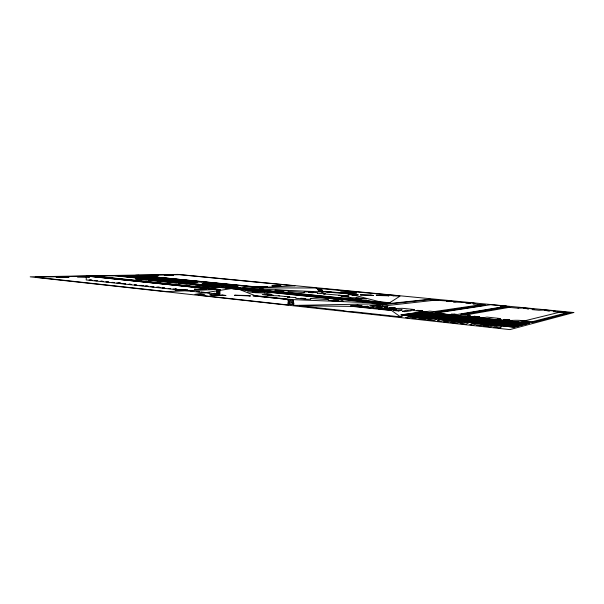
<?xml version="1.0" encoding="UTF-8"?>
<svg xmlns="http://www.w3.org/2000/svg" width="604" height="604" viewBox="0 0 604 604"><rect width="100%" height="100%" fill="white"/><g stroke="black" fill="none" stroke-linecap="round" stroke-linejoin="round"><path stroke-width="0.91" d="M283.676 290.909L279.342 290.501M135.5 278.837L135.673 275.235L260.248 287.632L260.014 291.551L135.5 278.837L140.694 278.95M136.814 275.288L136.64 278.882L141.147 279.229M216.406 293.959L216.64 289.678L220.075 289.52L219.841 293.771L216.406 293.959L86.198 279.946L86.364 276.058L217.017 289.626L218.104 293.823L218.995 293.771L219.229 289.52L90.207 276.073L35.296 277.138L166.689 291.596L217.319 289.452L89.694 276.134M218.104 293.823L218.346 289.565M260.014 291.551L260.769 291.513L261.003 287.595M262.929 287.542L262.695 291.453L259.796 291.611L260.022 287.678L262.929 287.542L137.674 275.273M283.812 290.932L279.561 290.464M260.769 291.513L262.113 287.542M380.12 306.198L383.631 306.432L382.355 306.198M435.824 313.076L490.712 304.703L506.431 306.198M499.991 327.866C506.039 324.446 494.623 326.553 493.695 327.24L499.923 327.881M470.033 324.597L472.57 323.11M506.424 306.22L502.573 306.13M437.356 321.018L440.603 319.622L446.333 320.203L439.984 321.351L437.364 321.041M433.619 320.588C442.823 317.712 429.112 319.501 427.753 320.007L433.559 320.603M421.743 311.03L416.745 310.479M504.249 319.388L509.806 319.969M417.666 310.335L422.732 310.879M460.995 314.299L504.227 306.96L518.149 308.199M569.927 312.729L532.373 322.589C512.124 320.996 528.138 320.867 532.403 321.728M288.418 302.257C285.352 304.356 296.217 303.85 292.721 303.865M293.159 303.887C294.337 304.386 294.012 302.272 293.053 302.529M293.536 304.673L293.657 305.194L296.005 305.39L380.007 303.782M405.941 317.576L409.693 316.285M305.752 298.769L300.739 298.414M288.342 304.288L293.74 304.658M198.301 295.031L203.714 295.084M478.866 317.009L473.498 316.413M394.51 308.191L389.369 307.708M234.646 295.25L235.537 295.243M253.106 295.801L291.037 299.735L253.136 295.854M390.682 307.519L395.567 308.048M474.306 316.262L479.659 316.821M402.43 311.385L406.047 310.305L411.12 310.803L404.733 311.664L402.46 311.407M398.746 310.977C408.41 308.81 395.205 310.048 393.536 310.479L398.685 310.984M451.286 314.208L454.132 314.095M500.24 318.527L486.967 317.085L483.706 317.666L470.471 316.677L467.428 315.968L470.561 315.386L461.033 314.344M201.91 294.631L204.839 295.092M194.412 289.21L194.881 289.195M393.332 295.817L400.022 296.141L389.648 302.763L379.742 301.774L353.846 295.099C343.653 293.937 361.003 295.794 357.968 294.51L325.911 291.377L320.898 291.641L323.049 291.921L322.521 291.951L250.954 288.712L242.868 287.904M566.114 312.963L532.305 321.706M285.171 296.458L289.754 296.874L289.354 296.911M211.317 295.145L209.724 294.82L210.637 294.782M175.145 290.048L175.651 290.033M377.424 307.315C366.99 309.248 380.445 308.289 382.423 307.791L377.5 307.308M559.319 312.298L524.378 320.89M469.995 303.268L465.669 302.823M198.708 289.603L194.443 289.24M466.333 302.717L470.659 303.155M508.998 320.112L509.633 319.961M544.785 310.479L550.033 310.826M372.917 295.477L373.498 295.477M355.915 298.248L356.617 298.255M503.698 319.554L504.34 319.41M544.929 310.486L545.374 310.388M288.078 303.487L289.256 303.653M545.261 310.343L549.006 310.962M380.475 306.077L387.844 306.779L384.023 307.24L393.008 308.561L402.468 308.312L414.389 309.535L410.901 310.056L420.354 311.422L426.077 311.641L429.625 311.136L439.44 312.079L485.525 305.141L473.068 303.872L475.544 303.502L473.06 303.004L453.453 301.947L456.224 301.638C443.185 300.513 435.159 300.55 430.018 299.207L369.761 305.647L376.904 306.432L380.467 306.1M450.652 301.396L446.439 300.966M360.354 294.873L361.011 294.873M288.063 301.117L293.552 301.464M447.141 300.86L451.414 301.29M242.868 287.866L315.379 287.987L317.274 288.41M252.51 291.921L253.31 291.928M344.446 295.832L343.842 295.832M523.683 308.44L528.719 308.772M320.996 291.626L321.388 291.732M312.963 292.578L308.516 292.298M478.791 316.949L479.485 316.821M523.819 308.44L528.055 308.629M500.286 306.175L502.483 306.115M254.042 292.223L252.532 291.959M473.672 316.413L474.382 316.285M348.727 294.208L350.818 294.05L321.169 291.611M518.104 308.168L524.733 307.987L534.004 309.15L532.177 309.61L538.972 310.245L545.616 310.003L555.204 311.196L553.392 311.656L560.784 312.223L557.439 311.966L559.145 312.23M429.066 299.644L434.706 300.09M379.924 303.812L379.184 303.631M313.076 292.766L308.576 292.457M157.636 275.756L158.044 275.749M321.086 288.697L317.183 288.455M333.325 300.407L338.263 300.716M65.179 277.032L68.984 277.349L68.426 277.379M147.746 275.575L148.161 275.575M391.588 295.522L392.192 295.53M421.683 310.984L422.506 310.871M305.624 298.527L300.694 298.233M469.935 303.231L470.516 303.148M416.911 310.486L417.741 310.373M333.159 300.158L338.081 300.528M465.812 302.831L466.401 302.755M280.8 285.941L278.655 285.677M394.465 308.146L395.341 308.04M450.607 301.358L451.226 301.283M389.859 307.663L390.735 307.557M446.582 300.973L447.209 300.898M322.317 290.373L318.157 290.071M321.487 289.15L317.357 288.893M382.272 306.115L435.001 300.188M375.726 305.42L429.119 299.682M383.381 303.744L386.22 303.45L302.551 294.911L299.252 295.13M389.588 303.095L386.802 303.389L303.231 294.865L306.47 294.646M483.849 326.1L492.2 325.216L495.197 325.503L489.693 326.802L483.887 326.152M488.13 324.801L479.727 325.669L476.707 325.375L482.437 324.122L488.123 324.756M379.123 303.057L379.546 303.019L305.594 295.537L306.077 295.507M293.333 300.362L288.01 300.037M204.764 295.107L203.895 295.092M281.064 285.941L271.943 285.843M424.091 317.847L412.071 318.293L418.874 317.221L424.091 317.802M318.587 290.864L322.8 291.12M500.165 318.542L497.266 319.086C506.477 322.234 514.978 318.988 523.97 320.951M524.582 321.2L523.668 321.207M317.817 289.603L321.94 289.86M288.191 291.445L303.321 292.434M289.188 296.904L287.27 297.04L295.907 297.598M358.399 298.285L361.781 298.738L361.079 298.738M298.195 295.024L301.502 294.805L226.387 287.142L222.725 287.293M305.42 294.541L302.174 294.76L227.134 287.111L230.736 286.953M285.186 296.488L279.614 295.922M323.638 293.891L325.254 293.778L317.425 293.272M472.638 323.102L478.587 323.706L472.789 324.952L470.071 324.627M213.469 283.872L231.74 285.715M237.342 286.349L237.093 286.251M294.722 294.427L295.205 294.397L228.735 287.685L229.271 287.655M350.803 297.757L341.336 296.247M409.754 316.277L415.31 316.836L408.447 317.893L405.971 317.606M370.312 295.069L371.687 295.167M354.427 294.926L353.204 294.873M341.985 295.794L338.904 295.409L339.516 295.371M524.234 320.905L523.426 321.192L525.238 321.109M202.884 283.45L232.125 286.477L238.082 286.372L208.221 283.351L202.136 283.427L233.725 286.568M278.308 295.801L279.622 295.892M270.449 295.25L267.444 294.843L268.168 294.797M247.278 295.462L250.532 295.93L249.663 295.952M212.887 295.281L211.347 295.175M222.793 295.009L226.002 295.499L225.088 295.499M187.112 290.101L179.245 290.479L175.19 290.086M198.708 289.588L205.768 289.271M255.439 292.351L254.05 292.245M175.824 290.033L183.775 289.671L187.776 290.071L187.285 290.109M195.054 289.203L206.394 289.24L205.934 289.278M257.878 286.462L267.323 286.53L257.387 286.492M272.087 285.843L278.64 285.669M255.235 291.966L258.218 292.389L257.493 292.389M91.604 275.945L201.117 287.391M181.668 281.97L182.227 281.955L126.093 276.322L126.681 276.315M186.191 281.834L186.734 281.819L130.857 276.239L131.43 276.224M190.637 281.698L191.174 281.683L135.545 276.149L136.111 276.141M195.017 281.57L195.545 281.555L140.166 276.066L140.717 276.058M435.129 300.067L436.481 300.113M206.674 283.261L208.705 283.351M503.525 319.554L509.089 320.135M89.211 276.088L87.754 276.111L217.04 289.626M68.26 277.372L58.399 277.47M88.954 276.994L77.357 276.843L77.878 276.806M157.493 275.749L149.905 275.809M173.197 275.469L164.243 275.288M292.132 302.483L293.106 302.513L288.501 302.234M289.693 303.661L289.399 303.661M136.798 275.288L179.849 274.707L294.948 285.866L260.014 287.496L138.12 275.318M138.633 275.658L119.879 275.937L184.273 282.491M56.806 277.191L65.172 277.04M78.044 276.813L89.634 276.994L89.113 277.002M148.297 275.575L158.014 275.726M164.379 275.296L171.589 275.243M114.383 275.567L115.9 275.635M207.806 287.7L201.404 287.406M528.908 308.78L527.715 308.908M435.19 300.203L437.953 300.331L435.99 300.271M318.202 290.071L318.678 290.864M317.455 288.855L317.908 289.603M566.258 312.97L561.192 312.381M400.58 316.451L402.173 316.632L400.127 316.836L353.37 311.709L347.7 311.558L343.178 310.592L299.524 305.798L352.268 306.394L391.686 310.577L399.78 316.353L400.746 316.451M288.629 302.242L288.954 302.272M323.125 291.815L323.752 291.853M322.762 291.823L321.721 291.762M323.487 293.884L349.142 296.028L341.169 296.232M278.233 295.809L270.713 295.666L262.257 294.578L271.709 294.39M210.819 294.797L222.717 295.016M235.711 295.258L247.21 295.477M201.781 294.646L194.971 294.367L231.8 288.508M350.894 297.742L357.628 297.87L366.545 298.935L350.622 298.859L275.862 291.279L275.326 291.181L275.016 290.094L284.96 290.486L288.267 290.909L288.297 291.445M212.963 295.273L224.907 295.492M249.49 295.937L234.662 295.273M356.79 298.263L358.361 298.293M360.913 298.723L355.922 298.278M372.698 295.462L360.362 294.888M388.229 295.779L378.044 295.507M339.674 295.379L344.469 295.809M342.068 295.786L343.616 295.817M268.342 294.812L273.287 295.288L272.472 295.288M270.554 295.243L272.298 295.273M173.386 275.477L171.612 275.25M253.476 291.936L255.175 291.974M255.545 292.336L257.251 292.374M361.169 294.888L370.275 295.077M376.994 295.213L387.164 295.484M392.351 295.537L396.065 295.567L320.935 288.637M56.64 277.183L56.074 277.221L58.361 277.455M206.998 287.647L224.016 286.991L115.258 275.62M201.494 287.451L200.611 287.391M376.836 295.205L376.269 295.19L378.006 295.484M388.387 295.786L388.999 295.794L387.187 295.507M293.061 303.887L292.51 303.842M311.445 298.519L328.176 299.576M501.199 306.311L500.316 306.205M452.404 314.382L451.347 314.254M523.472 320.89L520.807 320.799L523.177 321.177M288.916 302.249L289.55 302.325L289.127 302.272M549.24 310.675L549.927 310.735M331.694 292.17L326.87 292.155M311.294 298.504L310.313 298.467L310.728 299.214L307.104 299.274L295.824 298.3L295.718 297.636M501.418 306.326L504.212 306.59L457.462 314.45L454.231 314.118M303.465 292.449L304.408 292.479L304.046 291.883L307.27 291.86L317.281 292.698L317.591 293.242M288.75 303.616L288.251 303.563M149.89 275.802L147.784 275.605M138.573 275.613L201.864 281.947L184.167 282.438L120.634 275.975M134.82 275.726L197.531 282.023M134.035 275.741L196.791 282.045M130.162 275.809L193.144 282.159M349.24 294.314L348.002 294.186L349.656 293.937M129.362 275.817L192.389 282.181M125.436 275.885L188.69 282.294M124.62 275.9L187.927 282.317M144.447 279.335L146.327 279.531M150.079 279.916L152.895 280.203M156.647 280.588L158.527 280.777M162.28 281.162L164.16 281.358M167.912 281.743L169.784 281.932M174.481 282.415L176.36 282.604M180.113 282.989L181.985 283.185M185.738 283.563L187.618 283.759M191.37 284.144L193.25 284.333M197.938 284.816L199.818 285.005M203.571 285.39L205.451 285.586M209.203 285.971L211.075 286.16M221.404 287.217L223.276 287.413M227.036 287.798L228.908 287.987M232.661 288.372L234.541 288.569M239.229 289.044L241.109 289.24M244.862 289.626L246.742 289.814M250.494 290.199L252.366 290.396M231.989 288.523L238.958 289.278L254.986 295.635L292.094 299.584L370.056 302.732L378.957 303.608M190.358 284.288L193.507 284.612M195.092 284.771L198.255 285.096M202.008 285.481L205.775 285.873M207.293 286.024L211.09 286.417M213.371 286.651L217.206 287.043M218.746 287.202L223.382 287.678M224.93 287.836L234.314 288.795M236.677 289.044L240.634 289.444M242.227 289.61L252.646 290.683M254.269 290.849L258.323 291.264M142.061 279.32L146.644 279.795M148.486 279.984L152.185 280.369M154.05 280.558L158.716 281.041M159.652 281.132L170.245 282.227M171.77 282.378L176.368 282.853M178.678 283.087L181.774 283.404M183.329 283.57L186.447 283.888M90.245 275.998L220.075 289.52M293.234 302.521L293.567 302.596M452.585 314.39L455.831 314.729L452.811 314.948L435.869 313.121M348.75 294.239L354.707 294.88M352.177 294.654L352.864 294.835M222.197 286.507L223.435 286.96M119.011 282.959L120.883 283.163M141.419 285.36L143.284 285.564M158.225 287.164L160.09 287.368M175.024 288.969L176.897 289.165M217.969 293.574L219.841 293.771M90.041 279.939L91.906 280.135M95.643 280.535L97.516 280.739M101.253 281.139L103.118 281.343M106.855 281.743L108.728 281.94M112.465 282.34L114.337 282.544M118.074 282.944L120.876 283.246M123.677 283.548L125.549 283.744M129.286 284.144L131.151 284.348M134.888 284.748L136.761 284.952M140.498 285.352L143.299 285.654M146.108 285.956L147.972 286.153M151.71 286.553L153.582 286.757M157.319 287.157L160.12 287.459M162.921 287.761L164.794 287.957M175.069 289.059L176.942 289.263M180.679 289.663L182.551 289.86M197.5 291.468L199.365 291.664M214.322 293.272L216.187 293.469M112.11 282.43L114.466 282.687M116.821 282.936L119.985 283.276M122.363 283.533L125.549 283.88M128.75 284.22L131.159 284.484M134.39 284.831L136.006 285.005M140.075 285.443L142.529 285.7M144.99 285.964L148.29 286.319M150.773 286.59L153.997 286.938M156.353 287.187L159.516 287.527M161.887 287.783L164.273 288.04M168.267 288.47L170.675 288.727M173.091 288.984L176.323 289.331M178.769 289.595L182.03 289.943M184.484 290.207L187.776 290.562M190.252 290.826L192.736 291.098M196.896 291.543L199.411 291.815M201.087 291.996L204.462 292.359M206.998 292.63L209.543 292.902M213.816 293.363L215.53 293.544M89.052 279.946L92.08 280.271M94.36 280.52L96.648 280.769M100.483 281.177L103.563 281.509M105.889 281.766L108.214 282.015M393.302 295.794L391.596 295.545M371.694 295.19L373.468 295.447M379.931 305.986L375.258 305.473M560.693 312.298L562.513 311.951L569.942 312.706M264.31 293L271.536 294.375M264.326 292.97L255.628 292.736L247.572 291.709L265.02 291.906L340.928 299.697L343.344 301.215L332.404 300.83L328.47 300.301L328.01 299.614M198.316 295.077L286.553 304.801L288.538 304.854L288.584 304.371M321.366 289.15L321.841 289.844M322.204 290.381L322.702 291.113M293.219 300.369L293.355 301.434M293.393 302.664L293.536 303.789M288.357 302.355L288.418 303.472M288.131 300.052L288.183 301.117M348.463 292.646L352.419 293.227L356.67 292.925L346.915 291.875L340.528 292.072L350.894 292.646L348.463 292.646M468.749 322.679L466.069 324.167L460.067 323.555L466.077 322.347L468.734 322.657M573.8 312.525L509.867 329.603L30.2 276.828L177.961 274.397L573.8 312.525M529.625 323.163L514.132 327.217L400.663 314.926L422.12 311.875L529.625 323.163M515.824 326.485L513.543 327.081L401.637 314.963L404.771 314.51L515.824 326.485M518.511 325.783L516.284 326.364L405.412 314.42L408.478 313.982L518.511 325.783M521.146 325.095L518.964 325.662L409.097 313.899L412.102 313.468L521.146 325.095M523.721 324.423L521.592 324.982L412.713 313.378L415.65 312.963L523.721 324.423M526.235 323.767L524.151 324.31L416.247 312.872L419.131 312.464L526.235 323.767M528.696 323.125L526.658 323.661L419.712 312.381L422.536 311.981L528.696 323.125M507.503 325.941L409.459 315.469L507.503 325.941M510.289 325.246L413.144 314.926L510.289 325.246M513.015 324.567L416.752 314.39L513.015 324.567M515.68 323.903L420.286 313.869L515.68 323.903M518.285 323.253L423.744 313.363L518.285 323.253M520.829 322.619L427.134 312.864L520.829 322.619M373.929 306.938L369.791 307.927L364.839 307.436L373.914 306.908M462.302 321.94L456.224 323.132L450.652 322.506L459.38 321.66L462.302 321.94M450.04 320.603L443.751 321.766L446.666 322.045L455.484 321.26L450.04 320.603M509.738 307.262L465.533 314.986L462.166 314.631L506.809 306.975L509.738 307.262M430.675 318.504L424.061 319.607L418.761 319.018L427.851 318.233L430.675 318.504M210.041 283.993L230.033 285.767L210.094 283.993M484.816 304.846L436.911 312.004L433.657 311.664L481.977 304.575L484.816 304.846M396.269 309.248L389.671 310.071L384.997 309.565L396.269 309.248M385.443 308.108L378.685 308.901L390.033 308.644L385.443 308.108M368.1 306.288L361.109 307.043L356.654 306.568L368.1 306.288M390.411 303.125L383.721 303.835L221.932 287.262L230.532 286.9L390.411 303.125M357.651 305.186L350.516 305.918L362.068 305.7L357.651 305.186M382.974 302.664L309.52 295.273L382.974 302.664M299.184 294.14L233.099 287.489L299.184 294.14M216.066 286.115L198.082 286.825L94.904 276.103L114.692 275.771L216.066 286.115"/></g></svg>
